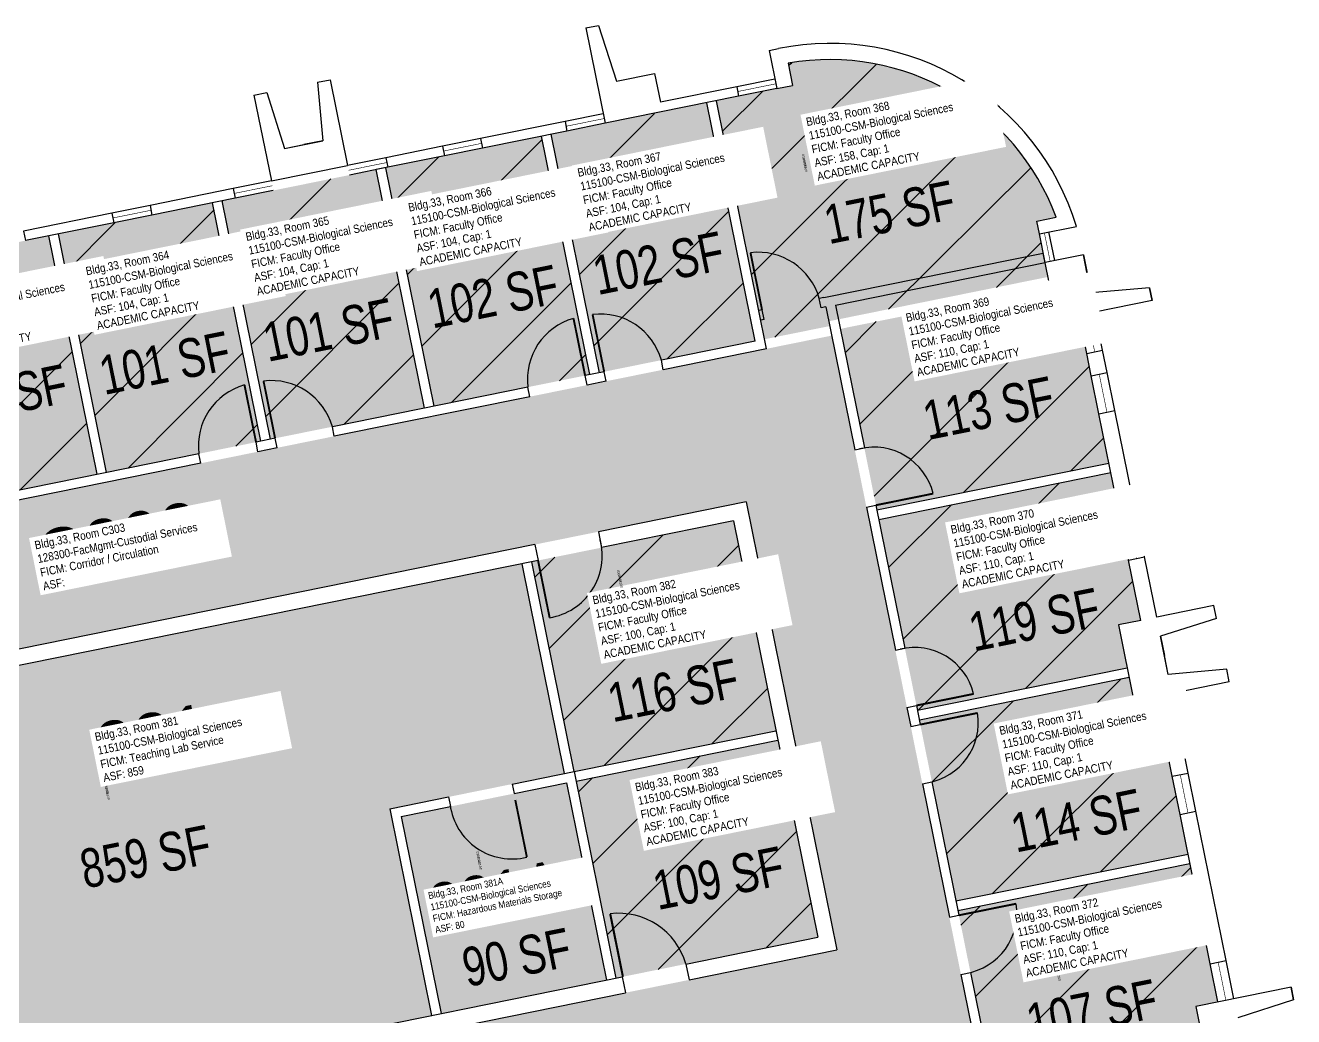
# Model space of a CAD drawing. Header units: inches. Extents: x 0 to 69220337, y 0 to 27683436.
# Drawn here: x 69219555 to 69220337, y 27681441 to 27682053 of the extents above; entities that cross this region are included whole.
import ezdxf
from ezdxf.enums import TextEntityAlignment as Align

# ---------------------------------------------------------------- set-up
doc = ezdxf.new("R2010")
doc.units = ezdxf.units.IN
doc.header["$LTSCALE"] = 0.25
doc.header["$MEASUREMENT"] = 0
for name, color, linetype in [('A-DOOR', 2, 'CONTINUOUS'), ('A-GLAZ', 1, 'CONTINUOUS'), ('A-IDEN-RNUM', 7, 'CONTINUOUS'), ('A-IDEN-SNUM', 4, 'CONTINUOUS'), ('A-IDEN-VNUM', 4, 'CONTINUOUS'), ('A-WALL', 5, 'CONTINUOUS'), ('AREA-TEXT', 3, 'CONTINUOUS'), ('Rooms-Capacity', 4, 'CONTINUOUS'), ('Rooms-Category-Color', 7, 'CONTINUOUS'), ('Rooms-College-Color', 7, 'CONTINUOUS'), ('Rooms-Department-Color', 7, 'CONTINUOUS'), ('Rooms-Division-Color', 7, 'CONTINUOUS'), ('Rooms-Information', 7, 'CONTINUOUS')]:
    doc.layers.add(name, color=color, linetype=linetype)
doc.styles.add('CP_AREA', font='arial.ttf', dxfattribs={"height": 15})
doc.styles.add('CP_ROOMSNUMBER', font='arial.ttf', dxfattribs={"height": 1})
doc.styles.add('CP_ROOMVNUMBER', font='arial.ttf', dxfattribs={"width": 0.85, "height": 0.075})
pattern_1 = [(45, (0, 0), (-26.516504294, 26.516504294), [])]

msp = doc.modelspace()

# ---------------------------------------------------------------- hatches: boundary and pattern name
at = {"layer": 'Rooms-Capacity'}
h = msp.add_hatch(dxfattribs=at)
h.set_pattern_fill('ANSI31', color=256, scale=300, style=0)
h.set_pattern_definition(pattern_1)
edge = h.paths.add_edge_path()
edge.add_line((69220051.01, 27681867.31), (69220050.41, 27681870.25))
edge.add_line((69220050.41, 27681870.25), (69220185.67, 27681897.62))
edge.add_line((69220185.67, 27681897.62), (69220178.71, 27681932.01))
edge.add_line((69220178.71, 27681932.01), (69220190.67, 27681934.43))
edge.add_arc((69220050.58, 27681881.86), 149.63, 20.56793, 99.70167)
edge.add_line((69220025.37, 27682029.35), (69220028.12, 27682015.72))
edge.add_line((69220028.12, 27682015.72), (69219981.12, 27682006.21))
edge.add_line((69219981.12, 27682006.21), (69220010.87, 27681859.19))
edge.add_line((69220010.87, 27681859.19), (69220051.01, 27681867.31))
h = msp.add_hatch(dxfattribs=at)
h.set_pattern_fill('ANSI31', color=256, scale=300, style=0)
h.set_pattern_definition(pattern_1)
h.paths.add_polyline_path([(69219879.18, 27681985.58), (69219908.93, 27681838.56), (69220004.99, 27681858), (69219975.24, 27682005.02)])
h = msp.add_hatch(dxfattribs=at)
h.set_pattern_fill('ANSI31', color=256, scale=300, style=0)
h.set_pattern_definition(pattern_1)
h.paths.add_polyline_path([(69219806.95, 27681817.93), (69219903.05, 27681837.37), (69219873.3, 27681984.39), (69219777.21, 27681964.95)])
h = msp.add_hatch(dxfattribs=at)
h.set_pattern_fill('ANSI31', color=256, scale=300, style=0)
h.set_pattern_definition(pattern_1)
h.paths.add_polyline_path([(69219771.33, 27681963.76), (69219676.25, 27681944.52), (69219706, 27681797.5), (69219801.07, 27681816.74)])
h = msp.add_hatch(dxfattribs=at)
h.set_pattern_fill('ANSI31', color=256, scale=300, style=0)
h.set_pattern_definition(pattern_1)
h.paths.add_polyline_path([(69219575.3, 27681924.1), (69219605.05, 27681777.08), (69219700.12, 27681796.31), (69219670.37, 27681943.33)])
h = msp.add_hatch(dxfattribs=at)
h.set_pattern_fill('ANSI31', color=256, scale=300, style=0)
h.set_pattern_definition(pattern_1)
h.paths.add_polyline_path([(69219505.03, 27681756.84), (69219599.17, 27681775.89), (69219569.42, 27681922.91), (69219475.29, 27681903.86)])
h = msp.add_hatch(dxfattribs=at)
h.set_pattern_fill('ANSI31', color=256, scale=300, style=0)
h.set_pattern_definition(pattern_1)
h.paths.add_polyline_path([(69220204.74, 27681873.97), (69220191.02, 27681871.19), (69220186.86, 27681891.74), (69220057.48, 27681865.56), (69220080.07, 27681753.91), (69220223.17, 27681782.87)])
h = msp.add_hatch(dxfattribs=at)
h.set_pattern_fill('ANSI31', color=256, scale=300, style=0)
h.set_pattern_definition(pattern_1)
h.paths.add_polyline_path([(69220224.36, 27681776.98), (69220081.26, 27681748.03), (69220105.06, 27681630.41), (69220234.44, 27681656.59), (69220229.09, 27681683.01), (69220242.82, 27681685.79)])
h = msp.add_hatch(dxfattribs=at)
h.set_pattern_fill('ANSI31', color=256, scale=300, style=0)
h.set_pattern_definition(pattern_1)
h.paths.add_polyline_path([(69220017.83, 27681617.82), (69219991.66, 27681747.15), (69219867.19, 27681721.97), (69219893.36, 27681592.63)])
h = msp.add_hatch(dxfattribs=at)
h.set_pattern_fill('ANSI31', color=256, scale=300, style=0)
h.set_pattern_definition(pattern_1)
h.paths.add_polyline_path([(69220252.33, 27681638.74), (69220238.61, 27681635.97), (69220235.63, 27681650.71), (69220106.25, 27681624.53), (69220128.86, 27681512.8), (69220271.96, 27681541.75)])
h = msp.add_hatch(dxfattribs=at)
h.set_pattern_fill('ANSI31', color=256, scale=300, style=0)
h.set_pattern_definition(pattern_1)
h.paths.add_polyline_path([(69219919.14, 27681465.22), (69220043.61, 27681490.4), (69220019.02, 27681611.94), (69219894.55, 27681586.75)])
h = msp.add_hatch(dxfattribs=at)
h.set_pattern_fill('ANSI31', color=256, scale=300, style=0)
h.set_pattern_definition(pattern_1)
h.paths.add_polyline_path([(69220273.15, 27681535.87), (69220130.05, 27681506.92), (69220151.47, 27681401.06), (69220280.85, 27681427.24), (69220276.69, 27681447.78), (69220290.41, 27681450.56)])
at = {"layer": 'Rooms-Category-Color', "true_color": 0xfa9ba3}
h = msp.add_hatch(color=241, dxfattribs=at)
edge = h.paths.add_edge_path()
edge.add_line((69220051.01, 27681867.31), (69220050.41, 27681870.25))
edge.add_line((69220050.41, 27681870.25), (69220185.67, 27681897.62))
edge.add_line((69220185.67, 27681897.62), (69220178.71, 27681932.01))
edge.add_line((69220178.71, 27681932.01), (69220190.67, 27681934.43))
edge.add_arc((69220050.58, 27681881.86), 149.63, 20.56793, 99.70167)
edge.add_line((69220025.37, 27682029.35), (69220028.12, 27682015.72))
edge.add_line((69220028.12, 27682015.72), (69219981.12, 27682006.21))
edge.add_line((69219981.12, 27682006.21), (69220010.87, 27681859.19))
edge.add_line((69220010.87, 27681859.19), (69220051.01, 27681867.31))
for points in [[(69219879.18, 27681985.58), (69219908.93, 27681838.56), (69220004.99, 27681858), (69219975.24, 27682005.02)], [(69219806.95, 27681817.93), (69219903.05, 27681837.37), (69219873.3, 27681984.39), (69219777.21, 27681964.95)], [(69219771.33, 27681963.76), (69219676.25, 27681944.52), (69219706, 27681797.5), (69219801.07, 27681816.74)], [(69219575.3, 27681924.1), (69219605.05, 27681777.08), (69219700.12, 27681796.31), (69219670.37, 27681943.33)], [(69219505.03, 27681756.84), (69219599.17, 27681775.89), (69219569.42, 27681922.91), (69219475.29, 27681903.86)], [(69220204.74, 27681873.97), (69220191.02, 27681871.19), (69220186.86, 27681891.74), (69220057.48, 27681865.56), (69220080.07, 27681753.91), (69220223.17, 27681782.87)], [(69220224.36, 27681776.98), (69220081.26, 27681748.03), (69220105.06, 27681630.41), (69220234.44, 27681656.59), (69220229.09, 27681683.01), (69220242.82, 27681685.79)], [(69220017.83, 27681617.82), (69219991.66, 27681747.15), (69219867.19, 27681721.97), (69219893.36, 27681592.63)], [(69220252.33, 27681638.74), (69220238.61, 27681635.97), (69220235.63, 27681650.71), (69220106.25, 27681624.53), (69220128.86, 27681512.8), (69220271.96, 27681541.75)], [(69219919.14, 27681465.22), (69220043.61, 27681490.4), (69220019.02, 27681611.94), (69219894.55, 27681586.75)], [(69220273.15, 27681535.87), (69220130.05, 27681506.92), (69220151.47, 27681401.06), (69220280.85, 27681427.24), (69220276.69, 27681447.78), (69220290.41, 27681450.56)]]:
    msp.add_hatch(color=241, dxfattribs=at).paths.add_polyline_path(points)
at = {"layer": 'Rooms-Category-Color', "true_color": 0xadadad}
msp.add_hatch(color=253, dxfattribs=at).paths.add_polyline_path([(69220052.2, 27681861.43), (69219301.37, 27681709.51), (69219319.22, 27681621.3), (69219999.47, 27681758.94), (69220055.39, 27681482.58), (69219375.14, 27681344.94), (69219392.99, 27681256.73), (69220143.81, 27681408.65)])
at = {"layer": 'Rooms-Category-Color', "true_color": 0xe3f498}
msp.add_hatch(color=61, dxfattribs=at).paths.add_polyline_path([(69219779.62, 27681569.62), (69219887.48, 27681591.44), (69219861.31, 27681720.78), (69219344.73, 27681616.26), (69219396.68, 27681359.5), (69219805.4, 27681442.2)])
at = {"layer": 'Rooms-Category-Color', "true_color": 0xe3c5e1}
msp.add_hatch(color=254, dxfattribs=at).paths.add_polyline_path([(69219888.67, 27681585.56), (69219786.69, 27681564.93), (69219811.28, 27681443.39), (69219913.26, 27681464.03)])
at = {"layer": 'Rooms-College-Color', "true_color": 0xffe090}
h = msp.add_hatch(color=41, dxfattribs=at)
edge = h.paths.add_edge_path()
edge.add_line((69220051.01, 27681867.31), (69220050.41, 27681870.25))
edge.add_line((69220050.41, 27681870.25), (69220185.67, 27681897.62))
edge.add_line((69220185.67, 27681897.62), (69220178.71, 27681932.01))
edge.add_line((69220178.71, 27681932.01), (69220190.67, 27681934.43))
edge.add_arc((69220050.58, 27681881.86), 149.63, 20.56793, 99.70167)
edge.add_line((69220025.37, 27682029.35), (69220028.12, 27682015.72))
edge.add_line((69220028.12, 27682015.72), (69219981.12, 27682006.21))
edge.add_line((69219981.12, 27682006.21), (69220010.87, 27681859.19))
edge.add_line((69220010.87, 27681859.19), (69220051.01, 27681867.31))
for points in [[(69219879.18, 27681985.58), (69219908.93, 27681838.56), (69220004.99, 27681858), (69219975.24, 27682005.02)], [(69219806.95, 27681817.93), (69219903.05, 27681837.37), (69219873.3, 27681984.39), (69219777.21, 27681964.95)], [(69219771.33, 27681963.76), (69219676.25, 27681944.52), (69219706, 27681797.5), (69219801.07, 27681816.74)], [(69219575.3, 27681924.1), (69219605.05, 27681777.08), (69219700.12, 27681796.31), (69219670.37, 27681943.33)], [(69219505.03, 27681756.84), (69219599.17, 27681775.89), (69219569.42, 27681922.91), (69219475.29, 27681903.86)], [(69220204.74, 27681873.97), (69220191.02, 27681871.19), (69220186.86, 27681891.74), (69220057.48, 27681865.56), (69220080.07, 27681753.91), (69220223.17, 27681782.87)], [(69220224.36, 27681776.98), (69220081.26, 27681748.03), (69220105.06, 27681630.41), (69220234.44, 27681656.59), (69220229.09, 27681683.01), (69220242.82, 27681685.79)], [(69220017.83, 27681617.82), (69219991.66, 27681747.15), (69219867.19, 27681721.97), (69219893.36, 27681592.63)], [(69219779.62, 27681569.62), (69219887.48, 27681591.44), (69219861.31, 27681720.78), (69219344.73, 27681616.26), (69219396.68, 27681359.5), (69219805.4, 27681442.2)], [(69220252.33, 27681638.74), (69220238.61, 27681635.97), (69220235.63, 27681650.71), (69220106.25, 27681624.53), (69220128.86, 27681512.8), (69220271.96, 27681541.75)], [(69219919.14, 27681465.22), (69220043.61, 27681490.4), (69220019.02, 27681611.94), (69219894.55, 27681586.75)], [(69219888.67, 27681585.56), (69219786.69, 27681564.93), (69219811.28, 27681443.39), (69219913.26, 27681464.03)], [(69220273.15, 27681535.87), (69220130.05, 27681506.92), (69220151.47, 27681401.06), (69220280.85, 27681427.24), (69220276.69, 27681447.78), (69220290.41, 27681450.56)]]:
    msp.add_hatch(color=41, dxfattribs=at).paths.add_polyline_path(points)
at = {"layer": 'Rooms-College-Color', "true_color": 0xadadad}
msp.add_hatch(color=253, dxfattribs=at).paths.add_polyline_path([(69220052.2, 27681861.43), (69219301.37, 27681709.51), (69219319.22, 27681621.3), (69219999.47, 27681758.94), (69220055.39, 27681482.58), (69219375.14, 27681344.94), (69219392.99, 27681256.73), (69220143.81, 27681408.65)])
at = {"layer": 'Rooms-Department-Color', "true_color": 0xffe090}
h = msp.add_hatch(color=41, dxfattribs=at)
edge = h.paths.add_edge_path()
edge.add_line((69220051.01, 27681867.31), (69220050.41, 27681870.25))
edge.add_line((69220050.41, 27681870.25), (69220185.67, 27681897.62))
edge.add_line((69220185.67, 27681897.62), (69220178.71, 27681932.01))
edge.add_line((69220178.71, 27681932.01), (69220190.67, 27681934.43))
edge.add_arc((69220050.58, 27681881.86), 149.63, 20.56793, 99.70167)
edge.add_line((69220025.37, 27682029.35), (69220028.12, 27682015.72))
edge.add_line((69220028.12, 27682015.72), (69219981.12, 27682006.21))
edge.add_line((69219981.12, 27682006.21), (69220010.87, 27681859.19))
edge.add_line((69220010.87, 27681859.19), (69220051.01, 27681867.31))
for points in [[(69219879.18, 27681985.58), (69219908.93, 27681838.56), (69220004.99, 27681858), (69219975.24, 27682005.02)], [(69219806.95, 27681817.93), (69219903.05, 27681837.37), (69219873.3, 27681984.39), (69219777.21, 27681964.95)], [(69219771.33, 27681963.76), (69219676.25, 27681944.52), (69219706, 27681797.5), (69219801.07, 27681816.74)], [(69219575.3, 27681924.1), (69219605.05, 27681777.08), (69219700.12, 27681796.31), (69219670.37, 27681943.33)], [(69219505.03, 27681756.84), (69219599.17, 27681775.89), (69219569.42, 27681922.91), (69219475.29, 27681903.86)], [(69220204.74, 27681873.97), (69220191.02, 27681871.19), (69220186.86, 27681891.74), (69220057.48, 27681865.56), (69220080.07, 27681753.91), (69220223.17, 27681782.87)], [(69220224.36, 27681776.98), (69220081.26, 27681748.03), (69220105.06, 27681630.41), (69220234.44, 27681656.59), (69220229.09, 27681683.01), (69220242.82, 27681685.79)], [(69220017.83, 27681617.82), (69219991.66, 27681747.15), (69219867.19, 27681721.97), (69219893.36, 27681592.63)], [(69219779.62, 27681569.62), (69219887.48, 27681591.44), (69219861.31, 27681720.78), (69219344.73, 27681616.26), (69219396.68, 27681359.5), (69219805.4, 27681442.2)], [(69220252.33, 27681638.74), (69220238.61, 27681635.97), (69220235.63, 27681650.71), (69220106.25, 27681624.53), (69220128.86, 27681512.8), (69220271.96, 27681541.75)], [(69219919.14, 27681465.22), (69220043.61, 27681490.4), (69220019.02, 27681611.94), (69219894.55, 27681586.75)], [(69219888.67, 27681585.56), (69219786.69, 27681564.93), (69219811.28, 27681443.39), (69219913.26, 27681464.03)], [(69220273.15, 27681535.87), (69220130.05, 27681506.92), (69220151.47, 27681401.06), (69220280.85, 27681427.24), (69220276.69, 27681447.78), (69220290.41, 27681450.56)]]:
    msp.add_hatch(color=41, dxfattribs=at).paths.add_polyline_path(points)
at = {"layer": 'Rooms-Department-Color', "true_color": 0xacacac}
msp.add_hatch(color=253, dxfattribs=at).paths.add_polyline_path([(69220052.2, 27681861.43), (69219301.37, 27681709.51), (69219319.22, 27681621.3), (69219999.47, 27681758.94), (69220055.39, 27681482.58), (69219375.14, 27681344.94), (69219392.99, 27681256.73), (69220143.81, 27681408.65)])
at = {"layer": 'Rooms-Division-Color', "true_color": 0xffe090}
h = msp.add_hatch(color=41, dxfattribs=at)
edge = h.paths.add_edge_path()
edge.add_line((69220051.01, 27681867.31), (69220050.41, 27681870.25))
edge.add_line((69220050.41, 27681870.25), (69220185.67, 27681897.62))
edge.add_line((69220185.67, 27681897.62), (69220178.71, 27681932.01))
edge.add_line((69220178.71, 27681932.01), (69220190.67, 27681934.43))
edge.add_arc((69220050.58, 27681881.86), 149.63, 20.56793, 99.70167)
edge.add_line((69220025.37, 27682029.35), (69220028.12, 27682015.72))
edge.add_line((69220028.12, 27682015.72), (69219981.12, 27682006.21))
edge.add_line((69219981.12, 27682006.21), (69220010.87, 27681859.19))
edge.add_line((69220010.87, 27681859.19), (69220051.01, 27681867.31))
for points in [[(69219879.18, 27681985.58), (69219908.93, 27681838.56), (69220004.99, 27681858), (69219975.24, 27682005.02)], [(69219806.95, 27681817.93), (69219903.05, 27681837.37), (69219873.3, 27681984.39), (69219777.21, 27681964.95)], [(69219771.33, 27681963.76), (69219676.25, 27681944.52), (69219706, 27681797.5), (69219801.07, 27681816.74)], [(69219575.3, 27681924.1), (69219605.05, 27681777.08), (69219700.12, 27681796.31), (69219670.37, 27681943.33)], [(69219505.03, 27681756.84), (69219599.17, 27681775.89), (69219569.42, 27681922.91), (69219475.29, 27681903.86)], [(69220204.74, 27681873.97), (69220191.02, 27681871.19), (69220186.86, 27681891.74), (69220057.48, 27681865.56), (69220080.07, 27681753.91), (69220223.17, 27681782.87)], [(69220224.36, 27681776.98), (69220081.26, 27681748.03), (69220105.06, 27681630.41), (69220234.44, 27681656.59), (69220229.09, 27681683.01), (69220242.82, 27681685.79)], [(69220017.83, 27681617.82), (69219991.66, 27681747.15), (69219867.19, 27681721.97), (69219893.36, 27681592.63)], [(69219779.62, 27681569.62), (69219887.48, 27681591.44), (69219861.31, 27681720.78), (69219344.73, 27681616.26), (69219396.68, 27681359.5), (69219805.4, 27681442.2)], [(69220252.33, 27681638.74), (69220238.61, 27681635.97), (69220235.63, 27681650.71), (69220106.25, 27681624.53), (69220128.86, 27681512.8), (69220271.96, 27681541.75)], [(69219919.14, 27681465.22), (69220043.61, 27681490.4), (69220019.02, 27681611.94), (69219894.55, 27681586.75)], [(69219888.67, 27681585.56), (69219786.69, 27681564.93), (69219811.28, 27681443.39), (69219913.26, 27681464.03)], [(69220273.15, 27681535.87), (69220130.05, 27681506.92), (69220151.47, 27681401.06), (69220280.85, 27681427.24), (69220276.69, 27681447.78), (69220290.41, 27681450.56)]]:
    msp.add_hatch(color=41, dxfattribs=at).paths.add_polyline_path(points)
at = {"layer": 'Rooms-Division-Color', "true_color": 0xadadad}
msp.add_hatch(color=253, dxfattribs=at).paths.add_polyline_path([(69220052.2, 27681861.43), (69219301.37, 27681709.51), (69219319.22, 27681621.3), (69219999.47, 27681758.94), (69220055.39, 27681482.58), (69219375.14, 27681344.94), (69219392.99, 27681256.73), (69220143.81, 27681408.65)])

# ---------------------------------------------------------------- linework, layer by layer
at = {"layer": 'A-DOOR', "elevation": 0}
for points, const_width in [([(69220009.26, 27681877.23), (69220002.12, 27681912.51)], 1.2), ([(69219911.87, 27681839.16), (69219904.73, 27681874.44)], 1.2), ([(69219900.11, 27681836.78), (69219892.97, 27681872.06)], 1.2), ([(69219697.18, 27681795.72), (69219690.04, 27681831)], 1.2), ([(69219708.94, 27681798.1), (69219701.8, 27681833.38)], 1.2), ([(69220079.48, 27681756.85), (69220114.76, 27681763.99)], 1.2), ([(69219871.1, 27681722.76), (69219878.24, 27681687.48)], 1.2), ([(69220104.47, 27681633.35), (69220139.75, 27681640.49)], 1.2), ([(69220106.85, 27681621.59), (69220142.13, 27681628.73)], 1.2), ([(69219857.07, 27681575.09), (69219864.21, 27681539.8)], 1.2), ([(69220130.64, 27681503.98), (69220165.93, 27681511.11)], 1.2), ([(69219923.44, 27681466.09), (69219915.59, 27681504.9)], 1.32)]:
    msp.add_lwpolyline(points, dxfattribs=dict(at, const_width=const_width))
at = {"layer": 'A-DOOR'}
for centre, radius, start, end in [((69220006.92, 27681873.69, 0), 39.12, 15.83737, 97.03996), ((69219909.52, 27681835.62, 0), 39.12, 15.83737, 97.03996), ((69219903.64, 27681834.43, 0), 39.12, 105.83737, 187.03996), ((69219700.71, 27681793.37, 0), 39.12, 105.83737, 187.03996), ((69219706.6, 27681794.56, 0), 39.12, 15.83737, 97.03996), ((69220078.3, 27681755.08, 0), 37.53, 13.72928, 103.72928), ((69219872.12, 27681725.52, 0), 38.53, 279.13877, 15.15865), ((69220103.29, 27681631.59, 0), 37.53, 13.72928, 103.72928), ((69220105.08, 27681622.76, 0), 37.53, 279.14806, 9.14806), ((69219855.06, 27681577.23, 0), 38.53, 187.71869, 283.73856), ((69220128.88, 27681505.15, 0), 37.53, 279.14806, 9.14806), ((69219920.86, 27681462.2, 0), 43.03, 15.83737, 97.03996)]:
    msp.add_arc(centre, radius, start, end, dxfattribs=at)
at = {"layer": 'A-GLAZ'}
for p, q in [((69220017.13, 27682019.62), (69219993.61, 27682014.86, 0)), ((69220018.32, 27682013.74, 0), (69219994.8, 27682008.98, 0)), ((69219911.28, 27681998.2, 0), (69219887.75, 27681993.44, 0)), ((69219912.47, 27681992.32, 0), (69219888.94, 27681987.56, 0)), ((69219835.68, 27681982.9, 0), (69219812.16, 27681978.14, 0)), ((69219836.87, 27681977.02, 0), (69219813.35, 27681972.26, 0)), ((69219777.19, 27681971.07, 0), (69219753.67, 27681966.31, 0)), ((69219778.38, 27681965.19, 0), (69219754.86, 27681960.43, 0)), ((69219706.62, 27681956.79, 0), (69219683.1, 27681952.03, 0)), ((69219707.81, 27681950.91, 0), (69219684.29, 27681946.15, 0)), ((69219631.8, 27681941.65, 0), (69219608.28, 27681936.89, 0)), ((69219632.99, 27681935.77, 0), (69219609.47, 27681931.01, 0)), ((69220183.88, 27681906.48, 0), (69220180.31, 27681924.13, 0)), ((69220189.76, 27681907.67, 0), (69220186.19, 27681925.32, 0)), ((69220209.5, 27681850.45, 0), (69220204.74, 27681873.97, 0)), ((69220219.3, 27681852.43, 0), (69220214.54, 27681875.95, 0)), ((69220217.04, 27681813.16, 0), (69220212.28, 27681836.68, 0)), ((69220226.84, 27681815.14, 0), (69220222.08, 27681838.67, 0)), ((69220235.28, 27681723.04, 0), (69220230.52, 27681746.56, 0)), ((69220245.08, 27681725.02, 0), (69220240.32, 27681748.54, 0)), ((69220266.89, 27681617.2, 0), (69220262.14, 27681640.73, 0)), ((69220257.09, 27681615.22, 0), (69220252.33, 27681638.74, 0)), ((69220267.01, 27681566.21, 0), (69220262.25, 27681589.73, 0)), ((69220276.81, 27681568.19, 0), (69220272.05, 27681591.71, 0)), ((69220300.21, 27681452.54, 0), (69220295.45, 27681476.07, 0)), ((69220290.41, 27681450.56, 0), (69220285.65, 27681474.08, 0))]:
    msp.add_line(p, q, dxfattribs=at)
at = {"layer": 'A-GLAZ', "const_width": 0.36, "elevation": 0}
for points in [[(69219994.2, 27682011.92), (69220017.73, 27682016.68)], [(69219888.35, 27681990.5), (69219911.87, 27681995.26)], [(69219777.79, 27681968.13), (69219754.27, 27681963.37)], [(69219683.7, 27681949.09), (69219707.22, 27681953.85)], [(69220183.38, 27681924.75), (69220186.95, 27681907.1)], [(69220214.4, 27681851.44), (69220209.64, 27681874.96)], [(69220217.18, 27681837.67), (69220221.94, 27681814.15)], [(69220261.99, 27681616.21), (69220257.23, 27681639.73)], [(69220290.55, 27681475.08), (69220295.31, 27681451.55)]]:
    msp.add_lwpolyline(points, dxfattribs=at)
at = {"layer": 'A-GLAZ', "const_width": 0.36}
for points in [[(69219812.75, 27681975.2), (69219836.28, 27681979.96)], [(69219608.88, 27681933.95), (69219632.4, 27681938.71)], [(69220235.42, 27681747.55), (69220240.18, 27681724.03)], [(69220267.15, 27681590.72), (69220271.91, 27681567.2)]]:
    msp.add_lwpolyline(points, dxfattribs=at)
at = {"layer": 'A-WALL'}
for p, q in [((69219900.57, 27682051.13), (69219908.45, 27682052.72)), ((69219900.57, 27682051.13, 0), (69219912.47, 27681992.32, 0)), ((69219908.45, 27682052.72), (69219919.47, 27682018.22, 0)), ((69220013.56, 27682037.26, 0), (69220019.4, 27682038.44, 0)), ((69220013.56, 27682037.26, 0), (69220018.32, 27682013.74)), ((69219919.47, 27682018.22, 0), (69219942.99, 27682022.98, 0)), ((69219942.99, 27682022.98, 0), (69219946.56, 27682005.34, 0)), ((69220025.36, 27682029.39, 0), (69220028.12, 27682015.72)), ((69219735.08, 27682017.64, 0), (69219742.96, 27682019.24, 0)), ((69219735.08, 27682017.64, 0), (69219738.33, 27681981.57, 0)), ((69219742.96, 27682019.24, 0), (69219753.67, 27681966.31, 0)), ((69219993.61, 27682014.86, 0), (69219946.56, 27682005.34, 0)), ((69219993.61, 27682014.86, 0), (69219994.8, 27682008.98)), ((69220018.32, 27682013.74), (69220028.12, 27682015.72)), ((69219695.91, 27682009.72, 0), (69219703.79, 27682011.31, 0)), ((69219695.91, 27682009.72, 0), (69219706.62, 27681956.79, 0)), ((69219703.79, 27682011.31, 0), (69219714.82, 27681976.81, 0)), ((69219994.8, 27682008.98, 0), (69219912.47, 27681992.32, 0)), ((69220004.99, 27681858, 0), (69219975.24, 27682005.02, 0)), ((69220012.06, 27681853.31, 0), (69219981.12, 27682006.21, 0)), ((69219887.75, 27681993.44, 0), (69219835.68, 27681982.9, 0)), ((69219887.75, 27681993.44, 0), (69219888.94, 27681987.56)), ((69219888.94, 27681987.56, 0), (69219836.87, 27681977.02, 0)), ((69219903.05, 27681837.37, 0), (69219873.3, 27681984.39, 0)), ((69219908.93, 27681838.56, 0), (69219879.18, 27681985.58, 0)), ((69219714.82, 27681976.81, 0), (69219738.33, 27681981.57, 0)), ((69219714.82, 27681976.81), (69219726.58, 27681979.19)), ((69219738.33, 27681981.57), (69219726.58, 27681979.19)), ((69219812.16, 27681978.14, 0), (69219777.19, 27681971.07, 0)), ((69219812.16, 27681978.14), (69219813.35, 27681972.26)), ((69219835.68, 27681982.9), (69219836.87, 27681977.02)), ((69219813.35, 27681972.26, 0), (69219771.33, 27681963.76, 0)), ((69219777.19, 27681971.07, 0), (69219778.38, 27681965.19, 0)), ((69219706.62, 27681956.79, 0), (69219753.67, 27681966.31, 0)), ((69219801.07, 27681816.74, 0), (69219771.33, 27681963.76, 0)), ((69219806.95, 27681817.93, 0), (69219777.21, 27681964.95, 0)), ((69219683.1, 27681952.03, 0), (69219631.8, 27681941.65, 0)), ((69219683.1, 27681952.03, 0), (69219684.29, 27681946.15)), ((69219684.29, 27681946.15, 0), (69219632.99, 27681935.77, 0)), ((69219706, 27681797.5, 0), (69219676.25, 27681944.52, 0)), ((69219608.28, 27681936.89, 0), (69219553.72, 27681925.85, 0)), ((69219608.28, 27681936.89), (69219609.47, 27681931.01)), ((69219631.8, 27681941.65), (69219632.99, 27681935.77)), ((69219700.12, 27681796.31, 0), (69219670.37, 27681943.33, 0)), ((69219609.47, 27681931.01, 0), (69219554.91, 27681919.97, 0)), ((69220178.71, 27681932.01, 0), (69220190.67, 27681934.43, 0)), ((69220180.31, 27681924.13, 0), (69220178.71, 27681932.01, 0)), ((69220180.31, 27681924.13, 0), (69220203.13, 27681928.74, 0)), ((69219553.72, 27681925.85, 0), (69219554.91, 27681919.97)), ((69219599.17, 27681775.89, 0), (69219569.42, 27681922.91, 0)), ((69219605.05, 27681777.08, 0), (69219575.3, 27681924.1, 0)), ((69220047.44, 27681884.95, 0), (69220182.69, 27681912.32, 0)), ((69220054.51, 27681880.26, 0), (69220183.88, 27681906.44, 0)), ((69220191.02, 27681871.19, 0), (69220182.69, 27681912.32, 0)), ((69220207.4, 27681911.24, 0), (69220183.88, 27681906.48, 0)), ((69220209.78, 27681899.48, 0), (69220207.4, 27681911.24, 0)), ((69220209.78, 27681899.48, 0), (69220207.4, 27681911.24, 0)), ((69220207.4, 27681911.24, 0), (69220212.16, 27681887.72, 0)), ((69220207.41, 27681911.2, 0), (69220209.78, 27681899.48, 0)), ((69220248.23, 27681890.97), (69220212.16, 27681887.72, 0)), ((69220248.23, 27681890.97, 0), (69220249.82, 27681883.09, 0)), ((69220249.82, 27681883.09, 0), (69220248.23, 27681890.97, 0)), ((69220249.82, 27681883.09, 0), (69220248.23, 27681890.97, 0)), ((69220047.44, 27681884.95, 0), (69220044.55, 27681884.37, 0)), ((69220045.74, 27681878.49, 0), (69220044.55, 27681884.37, 0)), ((69220214.54, 27681875.95, 0), (69220212.16, 27681887.72, 0)), ((69220249.82, 27681883.09), (69220214.54, 27681875.95, 0)), ((69220009.26, 27681877.23, 0), (69220007.3, 27681876.83, 0)), ((69220010.45, 27681871.35, 0), (69220009.26, 27681877.23, 0)), ((69220048.63, 27681879.07, 0), (69220045.74, 27681878.49, 0)), ((69220048.63, 27681879.07, 0), (69220066.46, 27681790.95, 0)), ((69220054.51, 27681880.26, 0), (69220072.34, 27681792.14, 0)), ((69220214.54, 27681875.95, 0), (69220191.02, 27681871.19, 0)), ((69220010.45, 27681871.35, 0), (69220008.49, 27681870.95, 0)), ((69220004.99, 27681858, 0), (69219947.15, 27681846.3, 0)), ((69220012.06, 27681853.31, 0), (69219948.34, 27681840.42, 0)), ((69220209.5, 27681850.45, 0), (69220219.3, 27681852.43, 0)), ((69220212.28, 27681836.68, 0), (69220209.5, 27681850.45, 0)), ((69220222.08, 27681838.67, 0), (69220219.3, 27681852.43, 0)), ((69219948.34, 27681840.42, 0), (69219947.15, 27681846.3, 0)), ((69219911.87, 27681839.16, 0), (69219900.11, 27681836.78, 0)), ((69219901.3, 27681830.9, 0), (69219900.11, 27681836.78, 0)), ((69219913.06, 27681833.28, 0), (69219911.87, 27681839.16, 0)), ((69220212.28, 27681836.68, 0), (69220222.08, 27681838.67, 0)), ((69219864.82, 27681829.64, 0), (69219744.23, 27681805.24, 0)), ((69219866.01, 27681823.76, 0), (69219864.82, 27681829.64, 0)), ((69219913.06, 27681833.28, 0), (69219901.3, 27681830.9, 0)), ((69219866.01, 27681823.76, 0), (69219745.42, 27681799.36, 0)), ((69220217.04, 27681813.16, 0), (69220226.84, 27681815.14, 0)), ((69220230.52, 27681746.56, 0), (69220217.04, 27681813.16, 0)), ((69220240.32, 27681748.54, 0), (69220226.84, 27681815.14, 0)), ((69219745.42, 27681799.36, 0), (69219744.23, 27681805.24, 0)), ((69219708.94, 27681798.1, 0), (69219697.18, 27681795.72, 0)), ((69219698.37, 27681789.84, 0), (69219697.18, 27681795.72, 0)), ((69219710.13, 27681792.22, 0), (69219708.94, 27681798.1, 0)), ((69219661.89, 27681788.58, 0), (69219543.26, 27681764.57, 0)), ((69219663.08, 27681782.7, 0), (69219661.89, 27681788.58, 0)), ((69219710.13, 27681792.22, 0), (69219698.37, 27681789.84, 0)), ((69220066.46, 27681790.95, 0), (69220072.34, 27681792.14, 0)), ((69219663.08, 27681782.7, 0), (69219544.45, 27681758.69, 0)), ((69220080.07, 27681753.91, 0), (69220223.17, 27681782.87, 0)), ((69220081.26, 27681748.03, 0), (69220224.36, 27681776.98, 0)), ((69219999.47, 27681758.94, 0), (69219908.32, 27681740.5, 0)), ((69219999.47, 27681758.94, 0), (69220055.39, 27681482.58, 0)), ((69220073.6, 27681755.66, 0), (69220079.48, 27681756.85, 0)), ((69220079.48, 27681756.85, 0), (69220097.33, 27681668.64, 0)), ((69220073.6, 27681755.66, 0), (69220091.45, 27681667.45, 0)), ((69219991.66, 27681747.15), (69219910.3, 27681730.69, 0)), ((69219991.66, 27681747.15), (69220043.61, 27681490.4, 0)), ((69220230.52, 27681746.56, 0), (69220240.32, 27681748.54, 0)), ((69219908.32, 27681740.5, 0), (69219910.3, 27681730.69, 0)), ((69219869.12, 27681732.56, 0), (69219417.23, 27681641.13, 0)), ((69219869.12, 27681732.56, 0), (69219871.1, 27681722.76, 0)), ((69219871.1, 27681722.76, 0), (69219419.22, 27681631.33, 0)), ((69219887.48, 27681591.44, 0), (69219861.31, 27681720.78, 0)), ((69219893.36, 27681592.63, 0), (69219867.19, 27681721.97, 0)), ((69220235.28, 27681723.04, 0), (69220245.08, 27681725.02, 0)), ((69220242.82, 27681685.79, 0), (69220235.28, 27681723.04, 0)), ((69220252.62, 27681687.77, 0), (69220245.08, 27681725.02, 0)), ((69220287.9, 27681694.91, 0), (69220252.62, 27681687.77, 0)), ((69220289.5, 27681687.03, 0), (69220287.9, 27681694.91, 0)), ((69220289.5, 27681687.03, 0), (69220287.9, 27681694.91, 0)), ((69220289.5, 27681687.03, 0), (69220255, 27681676.01, 0)), ((69220242.82, 27681685.79, 0), (69220229.09, 27681683.01, 0)), ((69220229.09, 27681683.01, 0), (69220238.61, 27681635.97, 0)), ((69220259.75, 27681652.49, 0), (69220255, 27681676.01, 0)), ((69220255, 27681676.01, 0), (69220257.38, 27681664.25, 0)), ((69220091.45, 27681667.45, 0), (69220097.33, 27681668.64, 0)), ((69220259.75, 27681652.49, 0), (69220257.38, 27681664.25, 0)), ((69220105.06, 27681630.41, 0), (69220234.44, 27681656.59, 0)), ((69220295.83, 27681655.75, 0), (69220259.75, 27681652.49, 0)), ((69220297.42, 27681647.86, 0), (69220295.83, 27681655.75, 0)), ((69220297.42, 27681647.86, 0), (69220295.83, 27681655.75, 0)), ((69220106.25, 27681624.53, 0), (69220235.63, 27681650.71, 0)), ((69220297.42, 27681647.86, 0), (69220262.14, 27681640.73, 0)), ((69220252.33, 27681638.74, 0), (69220262.14, 27681640.73, 0)), ((69220098.58, 27681632.16, 0), (69220104.47, 27681633.35, 0)), ((69220098.58, 27681632.16, 0), (69220100.96, 27681620.4, 0)), ((69220104.47, 27681633.35, 0), (69220106.85, 27681621.59, 0)), ((69220252.33, 27681638.74, 0), (69220238.61, 27681635.97, 0)), ((69219893.36, 27681592.63, 0), (69220017.83, 27681617.82, 0)), ((69220100.96, 27681620.4, 0), (69220106.85, 27681621.59, 0)), ((69220257.09, 27681615.22, 0), (69220266.89, 27681617.2, 0)), ((69220272.05, 27681591.71, 0), (69220266.89, 27681617.2, 0)), ((69219894.55, 27681586.75, 0), (69220019.02, 27681611.94, 0)), ((69220262.25, 27681589.73, 0), (69220257.09, 27681615.22, 0)), ((69219855.09, 27681584.89, 0), (69219893.36, 27681592.63, 0)), ((69219893.36, 27681592.63, 0), (69219919.14, 27681465.22, 0)), ((69219855.09, 27681584.89, 0), (69219856.28, 27681579.01, 0)), ((69219856.28, 27681579.01, 0), (69219888.67, 27681585.56, 0)), ((69219888.67, 27681585.56, 0), (69219913.26, 27681464.03, 0)), ((69220108.1, 27681585.12, 0), (69220113.98, 27681586.31, 0)), ((69220108.1, 27681585.12, 0), (69220124.76, 27681502.79, 0)), ((69220113.98, 27681586.31, 0), (69220130.64, 27681503.98, 0)), ((69220262.25, 27681589.73, 0), (69220272.05, 27681591.71, 0)), ((69219779.62, 27681569.62, 0), (69219815.89, 27681576.96, 0)), ((69219815.89, 27681576.96, 0), (69219817.08, 27681571.08, 0)), ((69219779.62, 27681569.62, 0), (69219805.4, 27681442.2, 0)), ((69219786.69, 27681564.93, 0), (69219817.08, 27681571.08, 0)), ((69219786.69, 27681564.93, 0), (69219811.28, 27681443.39, 0)), ((69220267.01, 27681566.21, 0), (69220276.81, 27681568.19, 0)), ((69220285.65, 27681474.08, 0), (69220267.01, 27681566.21, 0)), ((69220295.45, 27681476.07, 0), (69220276.81, 27681568.19, 0)), ((69220128.86, 27681512.8, 0), (69220271.96, 27681541.75, 0)), ((69220130.05, 27681506.92, 0), (69220273.15, 27681535.87, 0)), ((69220124.76, 27681502.79, 0), (69220130.64, 27681503.98, 0)), ((69219962.26, 27681473.94, 0), (69220043.61, 27681490.4, 0)), ((69219964.24, 27681464.14, 0), (69220055.39, 27681482.58, 0)), ((69220285.65, 27681474.08, 0), (69220295.45, 27681476.07, 0)), ((69219962.26, 27681473.94, 0), (69219964.24, 27681464.14, 0)), ((69220131.9, 27681467.5, 0), (69220137.78, 27681468.69, 0)), ((69220131.9, 27681467.5, 0), (69220147.38, 27681391.01, 0)), ((69220137.78, 27681468.69, 0), (69220151.47, 27681401.06, 0)), ((69219490.77, 27681378.54, 0), (69219923.05, 27681466.01, 0)), ((69219923.05, 27681466.01, 0), (69219925.04, 27681456.21, 0)), ((69220335.5, 27681459.68), (69220276.69, 27681447.78, 0)), ((69220337.09, 27681451.8, 0), (69220335.5, 27681459.68, 0)), ((69220335.5, 27681459.68, 0), (69220337.09, 27681451.8, 0)), ((69219492.76, 27681368.74, 0), (69219925.04, 27681456.21, 0)), ((69220337.09, 27681451.8), (69220302.59, 27681440.78, 0)), ((69220276.69, 27681447.78, 0), (69220283.83, 27681412.5, 0))]:
    msp.add_line(p, q, dxfattribs=at)
for radius, start, end in [(159, 16.86719, 101.45381), (149, 20.35046, 99.89895)]:
    msp.add_arc((69220050.97, 27681882.61, -0.03), radius, start, end, dxfattribs=at)

# ---------------------------------------------------------------- texts
at = {"layer": 'A-IDEN-RNUM', "style": 'CP_ROOMSNUMBER'}
for s, rotation, p in [('0368-00', 281.43867, (69220033.71, 27681973.14)), ('0367-00', 281.43867, (69219903.64, 27681949.36)), ('0366-00', 281.43867, (69219817.65, 27681931.96)), ('0365-00', 281.43867, (69219704.45, 27681909.05)), ('0364-00', 281.43867, (69219599.74, 27681887.87)), ('0369-00', 281.43867, (69220111.73, 27681857.98)), ('0370-00', 281.43867, (69220136.34, 27681736.35)), ('C303-00', 11.43867, (69219562, 27681718.91)), ('0382-00', 281.43867, (69219919.76, 27681716.82)), ('0371-00', 281.43867, (69220159.4, 27681622.36)), ('0381-00', 281.43867, (69219603.47, 27681586.09)), ('0383-00', 281.43867, (69219949.49, 27681584.45)), ('0381-A0', 281.43867, (69219832.94, 27681543.19)), ('0372-00', 281.43867, (69220189.89, 27681474.42))]:
    msp.add_text(s, height=1.44, rotation=rotation, dxfattribs=at).set_placement(p)
at = {"layer": 'A-IDEN-SNUM', "style": 'CP_ROOMSNUMBER'}
for s, rotation, p in [('0330036800', 281.43867, (69220033.71, 27681973.14)), ('0330036700', 281.43867, (69219903.64, 27681949.36)), ('0330036600', 281.43867, (69219817.65, 27681931.96)), ('0330036500', 281.43867, (69219704.45, 27681909.05)), ('0330036400', 281.43867, (69219599.74, 27681887.87)), ('0330036900', 281.43867, (69220111.73, 27681857.98)), ('0330037000', 281.43867, (69220136.34, 27681736.35)), ('0330C30300', 11.43867, (69219562, 27681718.91)), ('0330038200', 281.43867, (69219919.76, 27681716.82)), ('0330037100', 281.43867, (69220159.4, 27681622.36)), ('0330038100', 281.43867, (69219603.47, 27681586.09)), ('0330038300', 281.43867, (69219949.49, 27681584.45)), ('03300381A0', 281.43867, (69219832.94, 27681543.19)), ('0330037200', 281.43867, (69220189.89, 27681474.42))]:
    msp.add_text(s, height=1.44, rotation=rotation, dxfattribs=at).set_placement(p)
at = {"layer": 'A-IDEN-VNUM', "style": 'CP_ROOMVNUMBER', "width": 0.85}
for s, height, p in [('368', 36, (69220043.81, 27681956.89)), ('367', 36, (69219902.85, 27681925.58)), ('366', 36, (69219798.45, 27681904.13)), ('365', 36, (69219698.19, 27681886.05)), ('364', 36, (69219599.54, 27681864.88)), ('363', 36, (69219495.92, 27681845.9)), ('369', 36, (69220105.34, 27681836.16)), ('C303', 36, (69219566.34, 27681704.27)), ('370', 36, (69220132.98, 27681705.49)), ('382', 36, (69219912.1, 27681661.99)), ('381', 36, (69219603.47, 27681586.09)), ('371', 36, (69220162.96, 27681581.48)), ('383', 36, (69219938.38, 27681546.68)), ('381A', 30, (69219808.09, 27681492.82)), ('372', 36, (69220172.51, 27681465.6))]:
    msp.add_text(s, height=height, rotation=11.43867, dxfattribs=at).set_placement(p)
at = {"layer": 'AREA-TEXT', "style": 'CP_AREA', "width": 0.75}
for s, p in [('175 SF', (69220087.85, 27681937.53)), ('102 SF', (69219945.25, 27681906.15)), ('102 SF', (69219843.29, 27681885.52)), ('101 SF', (69219741.83, 27681864.99)), ('101 SF', (69219640.87, 27681844.57)), ('100 SF', (69219540.39, 27681824.23)), ('113 SF', (69220148.86, 27681816.76)), ('119 SF', (69220177.15, 27681686.33)), ('116 SF', (69219954.42, 27681642.71)), ('114 SF', (69220203.17, 27681562.4)), ('859 SF', (69219628.99, 27681540.14)), ('109 SF', (69219982.29, 27681526.94)), ('90 SF', (69219857.83, 27681478.08)), ('107 SF', (69220212.69, 27681445.03))]:
    msp.add_text(s, height=24, rotation=11.43867, dxfattribs=at).set_placement(p, align=Align.MIDDLE_CENTER)

# ---------------------------------------------------------------- next in the draw order: texts
at = {"layer": 'Rooms-Information', "attachment_point": 7, "rotation": 11.43867, "style": 'CP_ROOMVNUMBER', "bg_fill": 3, "box_fill_scale": 1.5, "bg_fill_color": 256, "bg_fill_true_color": 13158600, "bg_fill_transparency": 0}
for s, insert, char_height, width in [('Bldg.33, Room 368^M^J115100-CSM-Biological Sciences^M^JFICM: Faculty Office^M^JASF: 158, Cap: 1^M^JACADEMIC CAPACITY', (69220043.81, 27681956.89), 5.14286, 115.2), ('Bldg.33, Room 367^M^J115100-CSM-Biological Sciences^M^JFICM: Faculty Office^M^JASF: 104, Cap: 1^M^JACADEMIC CAPACITY', (69219902.85, 27681925.58), 5.14286, 115.2), ('Bldg.33, Room 369^M^J115100-CSM-Biological Sciences^M^JFICM: Faculty Office^M^JASF: 110, Cap: 1^M^JACADEMIC CAPACITY', (69220105.34, 27681836.16), 5.14286, 115.2), ('Bldg.33, Room 370^M^J115100-CSM-Biological Sciences^M^JFICM: Faculty Office^M^JASF: 110, Cap: 1^M^JACADEMIC CAPACITY', (69220132.98, 27681705.49), 5.14286, 115.2), ('Bldg.33, Room C303^M^J128300-FacMgmt-Custodial Services^M^JFICM: Corridor / Circulation^M^JASF: ', (69219566.34, 27681704.27), 5.1429, 115.2), ('Bldg.33, Room 382^M^J115100-CSM-Biological Sciences^M^JFICM: Faculty Office^M^JASF: 100, Cap: 1^M^JACADEMIC CAPACITY', (69219912.1, 27681661.99), 5.14286, 115.2), ('Bldg.33, Room 381^M^J115100-CSM-Biological Sciences^M^JFICM: Teaching Lab Service^M^JASF: 859', (69219603.47, 27681586.09), 5.1429, 115.2), ('Bldg.33, Room 371^M^J115100-CSM-Biological Sciences^M^JFICM: Faculty Office^M^JASF: 110, Cap: 1^M^JACADEMIC CAPACITY', (69220162.96, 27681581.48), 5.14286, 115.2), ('Bldg.33, Room 383^M^J115100-CSM-Biological Sciences^M^JFICM: Faculty Office^M^JASF: 100, Cap: 1^M^JACADEMIC CAPACITY', (69219938.38, 27681546.68), 5.14286, 115.2), ('Bldg.33, Room 381A^M^J115100-CSM-Biological Sciences^M^JFICM: Hazardous Materials Storage^M^JASF: 80', (69219808.09, 27681492.82), 4.2857, 96), ('Bldg.33, Room 372^M^J115100-CSM-Biological Sciences^M^JFICM: Faculty Office^M^JASF: 110, Cap: 1^M^JACADEMIC CAPACITY', (69220172.51, 27681465.6), 5.14286, 115.2)]:
    msp.add_mtext(s, dxfattribs=dict(at, insert=insert, char_height=char_height, width=width))

# ---------------------------------------------------------------- next in the draw order: texts
at = {"layer": 'Rooms-Information', "insert": (69219798.45, 27681904.13), "char_height": 5.14286, "width": 115.2, "attachment_point": 7, "rotation": 11.43867, "style": 'CP_ROOMVNUMBER', "bg_fill": 3, "box_fill_scale": 1.5, "bg_fill_color": 256, "bg_fill_true_color": 13158600, "bg_fill_transparency": 0}
msp.add_mtext('Bldg.33, Room 366^M^J115100-CSM-Biological Sciences^M^JFICM: Faculty Office^M^JASF: 104, Cap: 1^M^JACADEMIC CAPACITY', dxfattribs=at)

# ---------------------------------------------------------------- next in the draw order: texts
at = {"layer": 'Rooms-Information', "insert": (69219698.19, 27681886.05), "char_height": 5.14286, "width": 115.2, "attachment_point": 7, "rotation": 11.43867, "style": 'CP_ROOMVNUMBER', "bg_fill": 3, "box_fill_scale": 1.5, "bg_fill_color": 256, "bg_fill_true_color": 13158600, "bg_fill_transparency": 0}
msp.add_mtext('Bldg.33, Room 365^M^J115100-CSM-Biological Sciences^M^JFICM: Faculty Office^M^JASF: 104, Cap: 1^M^JACADEMIC CAPACITY', dxfattribs=at)

# ---------------------------------------------------------------- next in the draw order: texts
at = {"layer": 'Rooms-Information', "insert": (69219599.54, 27681864.88), "char_height": 5.14286, "width": 115.2, "attachment_point": 7, "rotation": 11.43867, "style": 'CP_ROOMVNUMBER', "bg_fill": 3, "box_fill_scale": 1.5, "bg_fill_color": 256, "bg_fill_true_color": 13158600, "bg_fill_transparency": 0}
msp.add_mtext('Bldg.33, Room 364^M^J115100-CSM-Biological Sciences^M^JFICM: Faculty Office^M^JASF: 104, Cap: 1^M^JACADEMIC CAPACITY', dxfattribs=at)

# ---------------------------------------------------------------- next in the draw order: texts
at = {"layer": 'Rooms-Information', "insert": (69219495.92, 27681845.9), "char_height": 5.14286, "width": 115.2, "attachment_point": 7, "rotation": 11.43867, "style": 'CP_ROOMVNUMBER', "bg_fill": 3, "box_fill_scale": 1.5, "bg_fill_color": 256, "bg_fill_true_color": 13158600, "bg_fill_transparency": 0}
msp.add_mtext('Bldg.33, Room 363^M^J115100-CSM-Biological Sciences^M^JFICM: Faculty Office^M^JASF: 104, Cap: 1^M^JACADEMIC CAPACITY', dxfattribs=at)

doc.saveas('drawing.dxf')
